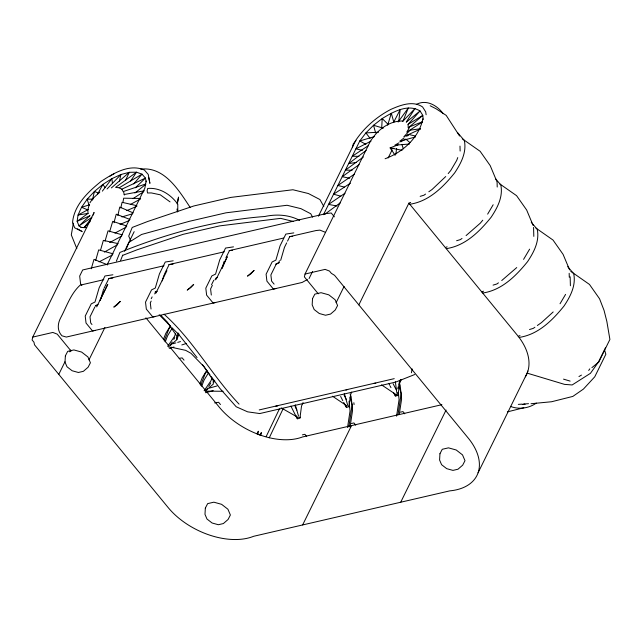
<?xml version="1.0" encoding="UTF-8"?>
<svg xmlns="http://www.w3.org/2000/svg" width="642" height="642" viewBox="0 0 642 642"><rect width="100%" height="100%" fill="white"/><g stroke="black" fill="none" stroke-linecap="round" stroke-linejoin="round"><path stroke-width="0.96" d="M381.669 128.488L382.207 118.537C393.008 112.013 407.734 103.442 420.037 110.962L422.837 115.383L408.2 127.927L408.103 124.331L422.837 115.383M398.714 121.386L400.215 109.581L393.586 122.421M395.849 154.208L396.612 148.398M299.894 418.415L301.523 406.081L303.08 402.558M348.927 407.06L350.556 394.726L351.728 392.085M347.539 427.524L350.05 411L349.031 401.178M348.847 426.914L352.193 404.861L350.018 397.43M350.05 426.938L352.562 410.423L351.142 396.668L350.123 394.052M396.579 416.16L399.083 399.645L398.377 392.768M398.024 414.596L401.226 393.498L399.059 386.067M399.236 414.612L401.595 399.059L400.175 385.312L399.163 382.688M169.592 346.078L176.871 339.658L178.035 332.869M123.015 201.845L123.673 198.193L140.454 198.474M411.418 372.785L412.116 368.877M146.143 180.98L144.851 188.154L107.174 264.721M177.393 203.418L178.54 197.07L177.176 203.883M257.771 434.128L258.341 431.231L256.969 433.751L260.002 435.083L261.366 432.564L260.796 435.469M93.259 215.038L94.077 212.454L32.742 337.098L32.1 339.955L33.97 342.226L34.508 344.81L168.132 507.525A60.573 36.875 26.2 0 0 253.606 536.303L449.745 490.873A60.573 36.875 26.2 0 0 468.203 438.037L334.57 275.322L331.376 273.356L329.507 271.076L325.125 269.383L305.03 274.038L304.388 276.895L318.272 293.803M117.831 215.511L119.749 207.069L133.247 212.927M119.412 181.132L120.929 174.512L129.323 172.313L136.513 172.192L142.01 174.167L145.437 178.091L146.191 181.83M527.804 371.028L527.315 373.179L564.551 384.381L572.158 384.959L590.439 373.331L598.448 362.04L605.43 347.844M120.768 208.024L122.092 202.31L136.866 205.689M352.386 147.692L353.277 143.872L356.005 140.526M92.392 200.143L94.43 191.444L102.864 184.415L111.909 178.636L120.929 174.512L107.045 188.989M81.951 227.605L79.006 225.928L77.144 221.297L78.027 215.038L88.01 213.417L87.826 209.934L88.748 206.355M422.877 118.746C419.033 137.765 402.767 152.25 385.096 158.751M113.955 222.742L116.234 214.203L130.021 219.476M95.722 260.347L98.675 249.89L113.12 253.823M73.373 223.159L71.302 234.916L76.831 248.663M100.473 250.42L103.362 240.373L118.184 243.655M91.26 268.749L93.997 259.408L107.695 264.841M105.031 241.143L108.041 230.855L122.437 234.892M100.312 300.44L103.587 289.245M162.241 280.883L163.879 275.282M222.26 267.85L224.17 261.318M279.39 260.708L278.861 262.57L275.699 264.127M280.65 260.419L284.462 247.355L286.669 242.885M109.597 231.866L112.727 221.338L126.795 226.04M387.68 125.182L391.307 113.193L393.763 122.012M457.746 157.579L456.719 160.38L450.684 170.595L448.196 173.581M164.248 340.926L168.894 328.929L170.884 326.722M175.523 333.752L174.488 336.44L167.658 346.351M177.561 337.724L178.99 334.017M200.697 385.312L205.344 373.315L207.334 371.108M211.972 378.138L210.937 380.826L204.108 390.737M214.011 382.11L214.725 380.257M163.365 339.586L165.764 333.415L170.315 325.959M165.235 341.857L167.626 335.694L172.176 328.231M199.822 383.964L202.214 377.801L206.764 370.346M201.684 386.243L204.076 380.072L208.634 372.617M116.411 261.077L119.926 252.426C166.294 233.728 214.789 220.198 264.801 216.498C276.517 213.979 288.932 214.669 299.645 220.358M120.616 260.467L122.71 255.131M126.466 248.566L128.914 242.347L141.529 234.482L189.47 221.281L226 212.815L287.062 205.271L300.962 208.666L310.728 213.754L312.63 217.14M222.108 268.428L227.236 256.712L216.169 279.214M401.154 379.847L399.597 383.37L397.968 395.705L396.371 394.982M282.833 409.331L269.263 437.82M279.406 408.898L266.197 436.544M125.583 180.306L129.323 172.313L111.355 187.929M100.096 300.095L107.768 284.374L96.701 306.876M58.783 374.374L64.986 361.775M69.858 351.872L70.74 350.075M94.839 307.004L90 316.835L90.715 322.974L91.966 324.499M104.02 288.354L108.859 278.524L112.815 278.074M124.524 251.271L134.178 231.642M88.981 359.865L104.911 327.484M151.239 298.699L152.13 296.909M151.175 301.09L150.3 302.872L151.014 309.011M154.698 293.94L155.573 292.15L157.154 291.372M164.32 274.391L169.159 264.56L173.107 264.111M155.87 293.177L166.944 270.675M211.539 284.735L213.746 280.265M212.35 285.337L210.592 288.908L211.306 295.047M214.99 279.976L215.873 278.187L217.445 277.408M225.928 257.747L229.451 250.597L232.42 250.26M287.544 241.103L289.743 236.633L292.712 236.296M318.432 216.202L355.82 140.221C364.648 127.204 376.87 116.716 390.769 109.429C400.464 105.152 412.846 100.288 422.588 106.957L425.694 111.86L426.136 114.733M323.504 214.677L359.785 140.943L365.892 132.902L373.54 125.262L382.207 118.537L388.378 124.612M305.03 274.038L369.832 142.347C376.477 130.607 388.964 120.527 403.032 121.001L408.328 107.952L398.136 122.036M309.067 278.58L312.55 271.502M388.161 157.948L391.989 150.164L390.119 147.893L398.088 144.851M336.143 302.623L344.104 286.436M358.846 304.878L408.89 203.177L410.655 202.423M302.639 524.939L351.519 425.606M400.712 502.229L446.07 410.053M478.073 472.801L527.499 372.344M97.68 194.02L102.864 184.415L105.007 187.44M487.639 214.131L493.168 204.766M523.583 259.368L529.618 249.152M560.033 303.754L565.57 294.389M89.936 202.832L92.352 199.028L99.823 192.038M407.662 135.968L408.633 134.443L415.334 136.024M406.234 122.06L415.085 108.426L402.654 121.482M130.647 181.02L136.513 172.192L115.592 187.376L119.147 187.793L121.844 189.181L123.24 191.717M588.698 370.45L589.797 368.853M102.351 191.147L111.909 178.636L112.454 183.46M84.006 227.701L91.662 218.079M445.708 176.558L432.09 189.47L428.816 191.773M482.776 220.198L480.288 223.183L466.084 235.582M133.713 183.949L142.01 174.167L119.147 187.793M408.015 124.444L420.037 110.962L406.41 122.044M190.546 287.849L193.699 284.414L187.215 290.12L189.88 288.306M84.102 227.733L90.241 221.418M135.374 187.785L145.437 178.091L121.844 189.181M89.88 215.696L79.006 225.928L91.91 217.309M516.738 267.57L501.723 280.546M553.187 311.948L541.439 322.629L537.354 325.502M206.042 390.464L213.321 384.044L213.208 380.361L203.915 366.574L190.979 353.293L185.642 350.339L170.732 347.121M591.9 367.649L598.793 362.032L609.9 339.449L606.842 321.409L604.05 310.375L599.556 298.779L589.476 284.446L570.794 271.373M134.884 193.009L145.79 184.318M404.195 137.829L399.757 141.224L415.414 136.979M406.41 136.136L408.633 134.443M109.999 176.213L111.114 175.37M366.117 150.429L348.614 163.646L356.487 162.37M324.651 214.372L340.372 202.744M363.396 156.961L345.412 170.162L352.145 170.202M88.123 213.345L77.144 221.297L89.792 215.808M359.087 164.673L342.202 176.678L349.705 178.243M425.55 194.077L423.921 195.224L420.165 196.348M461.999 238.455L460.37 239.61L456.614 240.734M498.449 282.841L496.82 283.997L493.064 285.12M534.898 327.227L533.269 328.383L529.522 329.507M354.376 174.183L337.869 185.49L344.345 187.039M345.019 193.21L328.552 204.413L337.074 206.018M368.444 145.598L352.257 156.239L358.958 156.359M132.99 198.667L143.672 191.685M350.524 183.13L333.583 194.189L340.862 196.219M422.476 121.94L406.763 132.164L409.885 126.715L422.412 121.755M300.56 417.172L297.663 418.929L295.834 415.366M346.696 407.574L349.593 405.816M578.956 376.541L581.459 375.097M399.043 142.797L394.87 145.156L409.46 144.041M400.712 141.85L404.893 139.491M307.341 279.543L302.165 282.44L66.327 337.058L61.953 335.806C57.082 330.662 57.507 323.841 60.621 317.91C66.608 306.732 70.5 293.948 80.13 285.176L103.811 279.687M104.365 252.081L117.382 244.827M536.303 403.088C528.952 408.36 518.784 409.748 510.398 406.37M111.812 174.993L113.899 173.87M88.508 209.38L78.027 215.038L81.566 207.294L87.16 199.245L94.43 191.444L98.724 193.21M130.286 204.525L140.582 198.956M109.67 242.572L121.683 236.087M114.974 233.07L126.033 227.244M99.069 261.856L112.318 255.002M370.956 141.168L355.909 148.824L362.385 150.372M95.602 305.624L97.977 304.46M95.281 306.114L97.648 304.95M155.107 292.054L156.696 291.275M279.318 262.666L276.164 264.223L270.884 274.945L271.598 281.084L274.102 284.125M420.526 129.002L403.858 136.746L410.061 130.198L420.454 128.729M126.787 210.608L136.874 206.299M445.347 247.563L447.105 246.809M481.797 291.95L483.554 291.195M408.89 203.177L518.246 336.336L520.004 335.581M119.99 224.427L129.114 220.599M416.361 104.413C426.352 99.037 437.274 105.44 443.229 113.714M414.732 374.527L395.753 382.07L259.753 413.56L247.635 411.843L236.208 406.763L220.013 388.538L211.242 376.597M122.478 255.436L136.963 249.842L183.026 234.362L219.564 225.904L280.626 218.36L293.595 221.53M345.918 390.127L347.723 389.437M145.646 184.005L123.545 191.46L124.339 195.064M181.806 344.955L186.565 343.374M89.583 204.782L81.566 207.294L87.826 209.934M409.861 204.252C428.904 201.403 443.052 187.199 454.664 172.883C461.036 163.301 466.766 152.427 464.367 140.558L457.762 132.814M446.31 248.639C465.354 245.79 479.502 231.585 491.114 217.269C497.486 207.687 503.216 196.813 500.816 184.944L495.399 178.564M482.76 293.025C501.803 290.176 515.951 275.972 527.563 261.655C533.935 252.073 539.665 241.199 537.266 229.33L531.255 222.268M519.209 337.411C538.253 334.562 552.401 320.358 564.013 306.041C570.385 296.46 576.123 285.586 573.723 273.717L567.713 266.655M374.39 136.618L359.785 140.943L365.892 144.386M121.9 216.932L132.26 213.874M173.043 343.695L175.844 342.9M177.706 342.363L180.506 341.568M173.982 347.017L169.319 348.349L168.381 345.027M209.493 388.081L216.956 385.954M213.232 390.601L205.769 392.735L204.83 389.413M393.899 148.23L391.058 149.032L395.087 155.348M507.389 411.883L523.8 407.766M108.578 278.588L164.007 265.748M168.87 264.624L224.307 251.784M229.17 250.661L283.628 238.046M289.438 236.705L315.968 230.558L319.925 230.109L325.462 232.34M32.742 337.098L52.845 332.444L57.226 334.137L71.11 351.046M95.056 330.405L92.552 330.983L86.036 323.054L85.225 316.089L91.244 303.859L94.992 302.013L99.141 287.817L104.959 275.98L112.904 274.784M155.356 316.442L152.844 317.02L146.328 309.091L145.517 302.125L151.536 289.895L155.284 288.049L159.433 273.853L165.259 262.016L173.196 260.821M215.648 302.478L213.136 303.056L206.62 295.127L205.809 288.162L211.828 275.932L215.576 274.086L219.725 259.89L225.551 248.053L233.495 246.857M275.94 288.515L273.428 289.093L266.92 281.164L266.101 274.198L272.128 261.968L275.875 260.122L280.016 245.934L285.842 234.089L293.787 232.894M259.232 409.925L394.228 378.66M302.398 434.875L304.91 434.297L306.675 436.528M351.431 423.519L353.943 422.942L355.716 425.173M400.472 412.164L402.983 411.586L404.749 413.817M441.897 404.677L302.478 436.969A60.637 36.706 28.8 0 1 218.184 405.824L206.732 391.885M124.163 194.51L144.354 190.786M179.19 358.356L182.159 357.891L184.029 360.162M214.653 402.895L218.609 402.277L220.479 404.548M373.885 383.41L375.819 383.21M275.811 406.121L277.745 405.921M531.022 403.722L551.606 401.74L572.841 396.411L583.418 389.084L594.757 376.806L605.863 354.232L604.435 349.657M518.327 404.388L522.034 404.131M523.888 404.011L528.518 403.69M522.484 404.308L524.378 404.179M522.299 404.524L525.084 404.332M378.507 132.236L365.892 132.902L370.097 138.335M93.146 199.068L87.16 199.245L89.262 205.697M140.694 169.159C164.416 166.238 178.885 190.449 190.144 207.398M206.307 391.122L223.119 391.291M80.796 227.493L86.702 227.605M390.119 147.893L402.085 150.308M383.258 128.175L373.54 125.262L375.618 132.902M563.524 379.125L570.12 381.107M82.353 231.642L74.681 227.822L72.546 222.517C74.079 205.007 88.163 191.838 101.091 181.413C113.409 173.324 129.451 163.445 144.434 170.066L148.23 174.415L149.899 183.347L148.695 177.336M430.196 105.77L435.942 108.707L446.182 115.367L459.568 136M281.156 407.863L298.249 417.573M77.513 228.889L81.55 231.184M381.533 384.855L396.347 394.79M332.5 396.21L346.487 405.6M462.256 138.784L480.128 151.287L490.207 165.62L497.085 182.039L497.221 187.023M499.524 183.74L516.577 195.674L526.657 210.006L533.157 225.511M535.974 228.127L553.027 240.06L563.106 254.392L569.606 269.897M170.034 201.877L160.275 194.807L151.368 192.929L147.508 192.977L147.13 190.666L147.66 188.459C159.826 187.344 170.868 194.574 177.778 204.14L177.786 211.507M405.728 139.025L409.989 142.668M163.999 314.163C193.386 340.396 212.125 375.731 239.057 404.123M159.16 314.732L170.162 325.871M172.225 327.958L179.102 334.923L197.038 357.57M160.66 315.198L167.466 322.188L176.759 335.975L176.871 339.658M334.386 216.835L331.232 212.992L326.2 213.569L82.682 269.961L79.68 276.06L80.587 283.86L81.847 285.393M145.903 317.814L168.589 345.436M170.419 347.659L204.983 389.75M202.471 364.656L210.07 375.008M323.825 206.499L319.909 199.526L308.393 193.531L292.904 189.751L230.751 197.415L193.884 205.954L147.612 221.506L132.22 227.445L128.705 236.095L130.743 240.654M393.137 383.772L396.339 390.007M397.711 392.679L398.626 394.461L395.737 396.218L394.822 394.437M390.095 385.946L390.954 387.616M393.53 392.631L395.247 395.978M344.096 395.135L346.391 399.581M345.324 404.901L346.239 406.683M340.629 396.467L342.772 400.648M343.639 402.317L346.215 407.333M295.063 406.49L296.893 410.053M297.182 418.688L290.882 406.049M388.956 383.338L389.662 385.112M401.916 144.394L403.345 148.888M344.297 393.474L347.86 405.752M295.264 404.829L298.554 416.168M177.015 209.019L177.425 211.964M395.344 381.701L396.908 393.394M353.862 402.719L354.063 404.596M422.909 116.242L423.174 119.685M569.173 273.299L569.285 277.264M459.993 146.095L460.137 151.047M570.152 276.79L570.401 285.762M533.566 227.42L533.815 236.392M518.238 336.336A60.637 38.616 26.7 0 1 525.357 376.87M397.807 388.835A38.496 32.309 -63 0 1 398.176 386.965M398.626 385.12A38.496 32.309 -63 0 1 399.147 383.306M399.436 382.415A38.496 32.309 -63 0 1 400.431 379.719M210.728 382.945A38.496 25.247 -74.5 0 1 208.706 386.42M207.615 388.065A38.496 25.247 -74.5 0 1 206.483 389.63M174.736 337.668A38.496 25.247 -74.5 0 1 173.797 339.449M172.257 342.034A38.496 25.247 -74.5 0 1 170.034 345.244M65.372 355.845L65.011 362.096L67.009 366.783L72.113 370.747L78.372 372.48L83.396 371.317L88.098 367.232L90.41 362.77L87.938 356.976L81.63 352.073L73.894 349.938L67.683 351.375L65.372 355.845M205.344 508.087L204.983 514.346L206.981 519.025L212.085 522.997L218.344 524.723L223.376 523.559L228.079 519.482L230.382 515.012L227.918 509.226L221.602 504.323L213.866 502.18L207.655 503.625L205.344 508.087M312.534 298.602L312.173 304.854L314.171 309.54L319.275 313.505L325.534 315.238L330.558 314.074L335.26 309.998L337.572 305.528L335.1 299.734L328.792 294.838L321.056 292.696L314.845 294.132L312.534 298.602M439.947 453.758L439.585 460.009L441.592 464.696L446.696 468.66L452.955 470.393L457.979 469.23L462.681 465.153L464.993 460.683L462.521 454.897L456.213 449.994L448.469 447.851L442.258 449.288L439.947 453.758M120.287 301.419L117.125 304.854L113.803 307.125L120.287 301.419M253.999 270.451L250.837 273.885L247.507 276.156L253.999 270.451"/></g></svg>
